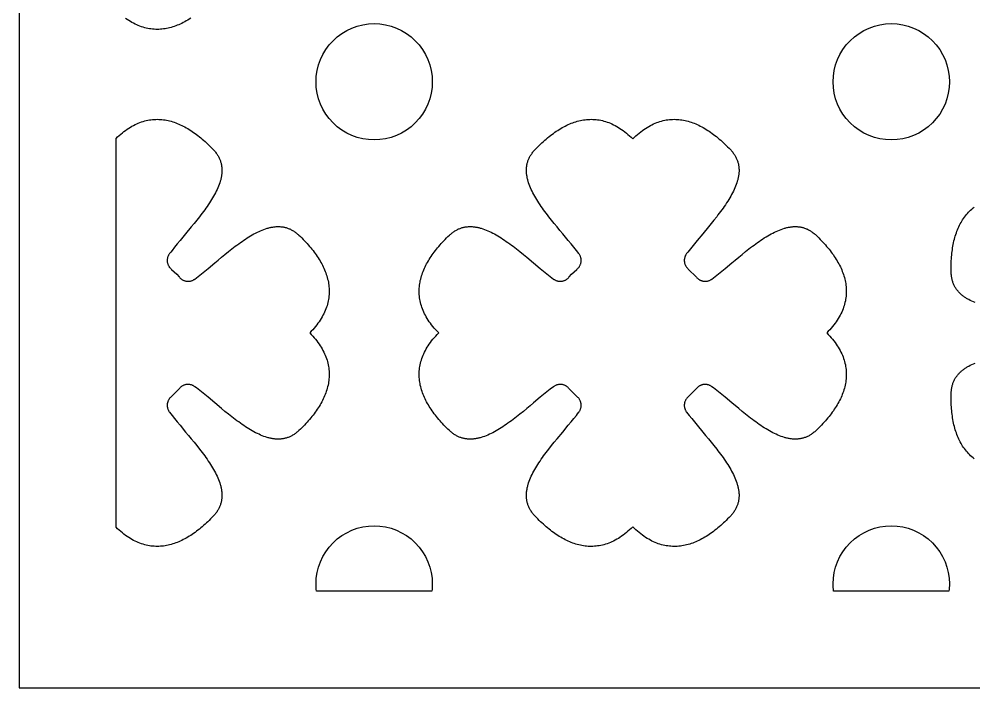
# Model space of a CAD drawing. Extents: x -1268 to 1319, y -900 to 956.
# Drawn here: x 320.9 to 813.5, y -150 to 195.1 of the extents above; entities that cross this region are included whole.
import ezdxf

# ---------------------------------------------------------------- set-up
doc = ezdxf.new("R2010")
doc.units = 0
doc.layers.add('LAYER_1', color=7, linetype='CONTINUOUS')

msp = doc.modelspace()

# ---------------------------------------------------------------- linework, layer by layer
at = {"layer": 'LAYER_1'}
for points in [[(320.92, -150), (1220.92, -150), (1220.92, 750), (320.92, 750)], [(370.92, 133.5), (371.74, 134.29), (372.57, 135.04), (373.39, 135.76), (374.21, 136.44), (375.03, 137.08), (375.86, 137.7), (376.68, 138.27), (377.5, 138.82), (378.33, 139.33), (379.15, 139.81), (379.97, 140.26), (380.79, 140.68), (381.61, 141.07), (382.43, 141.42), (383.25, 141.75), (384.07, 142.04), (384.89, 142.3), (385.71, 142.54), (386.52, 142.74), (387.34, 142.92), (388.15, 143.07), (388.97, 143.19), (389.78, 143.28), (390.59, 143.35), (391.4, 143.39), (392.2, 143.4), (393.01, 143.38), (393.81, 143.34), (394.62, 143.28), (395.42, 143.19), (396.22, 143.07), (397.02, 142.93), (397.81, 142.77), (398.6, 142.58), (399.4, 142.37), (400.18, 142.14), (400.97, 141.88), (401.76, 141.6), (402.54, 141.3), (403.32, 140.98), (404.09, 140.64), (404.87, 140.28), (405.64, 139.89), (406.41, 139.49), (407.17, 139.07), (407.94, 138.62), (408.7, 138.16), (409.46, 137.68), (410.21, 137.19), (410.96, 136.67), (411.71, 136.14), (412.45, 135.59), (413.19, 135.02), (413.93, 134.44), (414.66, 133.84), (415.39, 133.23), (416.12, 132.6), (416.84, 131.95), (417.56, 131.29), (418.28, 130.62), (418.99, 129.93), (419.69, 129.23), (420.4, 128.52), (421.09, 127.79), (421.42, 127.44), (421.74, 127.09), (422.04, 126.73), (422.32, 126.37), (422.6, 126.01), (422.86, 125.65), (423.11, 125.28), (423.34, 124.91), (423.56, 124.54), (423.77, 124.17), (423.97, 123.8), (424.16, 123.42), (424.33, 123.05), (424.49, 122.67), (424.64, 122.29), (424.78, 121.91), (424.9, 121.52), (425.02, 121.14), (425.12, 120.75), (425.21, 120.36), (425.3, 119.97), (425.37, 119.58), (425.43, 119.18), (425.47, 118.79), (425.51, 118.39), (425.54, 117.99), (425.56, 117.59), (425.57, 117.19), (425.56, 116.78), (425.55, 116.38), (425.53, 115.97), (425.5, 115.57), (425.46, 115.16), (425.41, 114.75), (425.35, 114.34), (425.28, 113.92), (425.2, 113.51), (425.11, 113.1), (425.02, 112.68), (424.92, 112.26), (424.8, 111.84), (424.68, 111.42), (424.42, 110.58), (424.13, 109.74), (423.8, 108.89), (423.45, 108.03), (423.07, 107.17), (422.66, 106.31), (422.22, 105.45), (421.76, 104.58), (421.28, 103.71), (420.77, 102.84), (420.25, 101.97), (419.7, 101.09), (419.13, 100.22), (418.55, 99.34), (417.95, 98.46), (417.33, 97.57), (416.69, 96.69), (416.05, 95.81), (415.39, 94.92), (414.72, 94.04), (414.03, 93.16), (412.64, 91.39), (411.22, 89.62), (409.77, 87.86), (406.86, 84.35), (403.97, 80.88), (402.55, 79.16), (401.16, 77.46), (399.81, 75.77), (399.15, 74.93), (398.51, 74.09), (398.34, 73.86), (398.19, 73.62), (398.05, 73.38), (397.92, 73.13), (397.8, 72.88), (397.7, 72.62), (397.61, 72.36), (397.53, 72.1), (397.46, 71.83), (397.41, 71.56), (397.37, 71.3), (397.35, 71.03), (397.33, 70.76), (397.33, 70.49), (397.34, 70.22), (397.37, 69.95), (397.4, 69.68), (397.45, 69.42), (397.51, 69.15), (397.58, 68.89), (397.67, 68.64), (397.76, 68.38), (397.87, 68.13), (397.99, 67.89), (398.13, 67.65), (398.27, 67.42), (398.43, 67.19), (398.6, 66.97), (398.78, 66.75), (398.97, 66.54), (399.18, 66.34), (399.39, 66.15), (399.58, 65.99), (400.95, 64.74), (402.26, 63.43), (403.51, 62.06), (403.68, 61.87), (403.87, 61.65), (404.07, 61.45), (404.27, 61.26), (404.49, 61.08), (404.71, 60.91), (404.94, 60.75), (405.17, 60.61), (405.41, 60.47), (405.65, 60.35), (405.9, 60.24), (406.16, 60.15), (406.41, 60.06), (406.67, 59.99), (406.94, 59.93), (407.2, 59.88), (407.47, 59.84), (407.74, 59.82), (408.01, 59.81), (408.28, 59.81), (408.55, 59.83), (408.82, 59.85), (409.09, 59.89), (409.35, 59.94), (409.62, 60.01), (409.88, 60.09), (410.14, 60.18), (410.4, 60.28), (410.65, 60.39), (410.9, 60.52), (411.14, 60.67), (411.38, 60.82), (411.62, 60.99), (413.29, 62.29), (414.98, 63.64), (416.68, 65.03), (418.4, 66.44), (421.87, 69.34), (423.62, 70.8), (425.38, 72.25), (427.14, 73.7), (428.91, 75.12), (430.68, 76.51), (431.56, 77.19), (432.45, 77.87), (433.33, 78.53), (434.21, 79.17), (435.1, 79.81), (435.98, 80.42), (436.86, 81.03), (437.74, 81.61), (438.61, 82.18), (439.49, 82.73), (440.36, 83.25), (441.24, 83.76), (442.1, 84.24), (442.97, 84.7), (443.84, 85.14), (444.7, 85.54), (445.55, 85.93), (446.41, 86.28), (447.26, 86.61), (448.1, 86.9), (448.95, 87.16), (449.37, 87.28), (449.78, 87.4), (450.2, 87.5), (450.62, 87.59), (451.03, 87.68), (451.45, 87.76), (451.86, 87.82), (452.27, 87.88), (452.68, 87.93), (453.09, 87.98), (453.5, 88.01), (453.9, 88.03), (454.31, 88.04), (454.71, 88.04), (455.11, 88.04), (455.51, 88.02), (455.91, 87.99), (456.31, 87.95), (456.7, 87.9), (457.1, 87.84), (457.49, 87.77), (457.88, 87.69), (458.27, 87.6), (458.66, 87.5), (459.04, 87.38), (459.43, 87.26), (459.81, 87.12), (460.19, 86.97), (460.57, 86.81), (460.95, 86.64), (461.32, 86.45), (461.69, 86.25), (462.06, 86.04), (462.43, 85.82), (462.8, 85.59), (463.17, 85.34), (463.53, 85.08), (463.89, 84.8), (464.25, 84.51), (464.61, 84.21), (464.96, 83.9), (465.32, 83.57), (466.04, 82.87), (466.76, 82.17), (467.46, 81.46), (468.15, 80.74), (468.83, 80.03), (469.49, 79.3), (470.13, 78.58), (470.76, 77.85), (471.38, 77.12), (471.98, 76.38), (472.57, 75.64), (473.13, 74.9), (473.68, 74.15), (474.22, 73.4), (474.74, 72.65), (475.23, 71.89), (475.71, 71.13), (476.18, 70.37), (476.62, 69.6), (477.04, 68.83), (477.44, 68.06), (477.83, 67.28), (478.19, 66.51), (478.53, 65.73), (478.85, 64.94), (479.15, 64.16), (479.43, 63.37), (479.68, 62.58), (479.92, 61.79), (480.12, 60.99), (480.31, 60.2), (480.47, 59.4), (480.61, 58.6), (480.72, 57.8), (480.81, 56.99), (480.87, 56.19), (480.91, 55.38), (480.92, 54.57), (480.9, 53.76), (480.86, 52.95), (480.79, 52.13), (480.69, 51.32), (480.57, 50.5), (480.42, 49.68), (480.23, 48.86), (480.02, 48.05), (479.78, 47.22), (479.51, 46.4), (479.21, 45.58), (478.88, 44.76), (478.52, 43.93), (478.12, 43.11), (477.7, 42.29), (477.24, 41.46), (476.75, 40.64), (476.23, 39.81), (475.68, 38.98), (475.09, 38.16), (474.47, 37.33), (473.81, 36.51), (473.12, 35.68), (472.39, 34.85), (471.63, 34.03), (470.84, 33.2), (471.63, 32.38), (472.39, 31.55), (473.12, 30.72), (473.81, 29.9), (474.47, 29.07), (475.09, 28.25), (475.68, 27.42), (476.23, 26.59), (476.75, 25.77), (477.24, 24.94), (477.7, 24.12), (478.12, 23.29), (478.52, 22.47), (478.88, 21.65), (479.21, 20.82), (479.51, 20), (479.78, 19.18), (480.02, 18.36), (480.23, 17.54), (480.42, 16.72), (480.57, 15.9), (480.69, 15.09), (480.79, 14.27), (480.86, 13.46), (480.9, 12.65), (480.92, 11.84), (480.91, 11.03), (480.87, 10.22), (480.81, 9.41), (480.72, 8.61), (480.61, 7.81), (480.47, 7), (480.31, 6.21), (480.12, 5.41), (479.92, 4.62), (479.68, 3.82), (479.43, 3.03), (479.15, 2.25), (478.85, 1.46), (478.53, 0.68), (478.19, -0.1), (477.83, -0.88), (477.44, -1.65), (477.04, -2.43), (476.62, -3.2), (476.18, -3.96), (475.71, -4.73), (475.23, -5.49), (474.74, -6.24), (474.22, -7), (473.68, -7.75), (473.13, -8.49), (472.57, -9.24), (471.98, -9.98), (471.38, -10.71), (470.76, -11.45), (470.13, -12.18), (469.49, -12.9), (468.83, -13.62), (468.15, -14.34), (467.46, -15.05), (466.76, -15.76), (466.04, -16.47), (465.32, -17.17), (464.96, -17.5), (464.61, -17.81), (464.25, -18.11), (463.89, -18.4), (463.53, -18.67), (463.17, -18.93), (462.8, -19.18), (462.43, -19.42), (462.06, -19.64), (461.69, -19.85), (461.32, -20.05), (460.95, -20.23), (460.57, -20.41), (460.19, -20.57), (459.81, -20.72), (459.43, -20.85), (459.04, -20.98), (458.66, -21.09), (458.27, -21.2), (457.88, -21.29), (457.49, -21.37), (457.1, -21.44), (456.7, -21.5), (456.31, -21.55), (455.91, -21.59), (455.51, -21.61), (455.11, -21.63), (454.71, -21.64), (454.31, -21.64), (453.9, -21.63), (453.5, -21.6), (453.09, -21.57), (452.68, -21.53), (452.27, -21.48), (451.86, -21.42), (451.45, -21.35), (451.03, -21.28), (450.62, -21.19), (450.2, -21.09), (449.78, -20.99), (449.37, -20.88), (448.95, -20.76), (448.1, -20.5), (447.26, -20.2), (446.41, -19.88), (445.55, -19.52), (444.7, -19.14), (443.84, -18.73), (442.97, -18.3), (442.1, -17.84), (441.24, -17.35), (440.36, -16.85), (439.49, -16.32), (438.61, -15.77), (437.74, -15.21), (436.86, -14.62), (435.98, -14.02), (435.1, -13.4), (434.21, -12.77), (433.33, -12.12), (432.45, -11.46), (431.56, -10.79), (430.68, -10.11), (428.91, -8.71), (427.14, -7.29), (425.38, -5.85), (421.87, -2.93), (418.4, -0.04), (416.68, 1.38), (414.98, 2.77), (413.29, 4.11), (412.45, 4.77), (411.62, 5.41), (411.38, 5.58), (411.14, 5.74), (410.9, 5.88), (410.65, 6.01), (410.4, 6.13), (410.14, 6.23), (409.88, 6.32), (409.62, 6.4), (409.35, 6.46), (409.09, 6.51), (408.82, 6.55), (408.55, 6.58), (408.28, 6.59), (408.01, 6.59), (407.74, 6.58), (407.47, 6.56), (407.2, 6.52), (406.94, 6.48), (406.67, 6.42), (406.41, 6.34), (406.16, 6.26), (405.9, 6.16), (405.65, 6.05), (405.41, 5.93), (405.17, 5.8), (404.94, 5.65), (404.71, 5.5), (404.49, 5.33), (404.27, 5.15), (404.07, 4.95), (403.87, 4.75), (403.68, 4.53), (399.39, 0.25), (399.18, 0.06), (398.97, -0.14), (398.78, -0.35), (398.6, -0.56), (398.43, -0.78), (398.27, -1.01), (398.13, -1.25), (397.99, -1.48), (397.87, -1.73), (397.76, -1.98), (397.67, -2.23), (397.58, -2.49), (397.51, -2.75), (397.45, -3.01), (397.4, -3.28), (397.37, -3.54), (397.34, -3.81), (397.33, -4.08), (397.33, -4.35), (397.35, -4.62), (397.37, -4.89), (397.41, -5.16), (397.46, -5.43), (397.53, -5.69), (397.61, -5.96), (397.7, -6.22), (397.8, -6.47), (397.92, -6.73), (398.05, -6.97), (398.19, -7.22), (398.34, -7.46), (398.51, -7.69), (399.81, -9.36), (401.16, -11.05), (402.55, -12.76), (403.97, -14.48), (406.86, -17.95), (408.32, -19.7), (409.77, -21.46), (411.22, -23.22), (412.64, -24.98), (414.03, -26.75), (414.72, -27.64), (415.39, -28.52), (416.05, -29.4), (416.69, -30.29), (417.33, -31.17), (417.95, -32.05), (418.55, -32.93), (419.13, -33.81), (419.7, -34.69), (420.25, -35.57), (420.77, -36.44), (421.28, -37.31), (421.76, -38.18), (422.22, -39.05), (422.66, -39.91), (423.07, -40.77), (423.45, -41.63), (423.8, -42.48), (424.13, -43.33), (424.42, -44.18), (424.68, -45.02), (424.8, -45.44), (424.92, -45.86), (425.02, -46.28), (425.11, -46.69), (425.2, -47.11), (425.28, -47.52), (425.35, -47.93), (425.41, -48.34), (425.46, -48.75), (425.5, -49.16), (425.53, -49.57), (425.55, -49.98), (425.56, -50.38), (425.57, -50.78), (425.56, -51.19), (425.54, -51.59), (425.51, -51.98), (425.47, -52.38), (425.43, -52.78), (425.37, -53.17), (425.3, -53.56), (425.21, -53.95), (425.12, -54.34), (425.02, -54.73), (424.9, -55.12), (424.78, -55.5), (424.64, -55.88), (424.49, -56.26), (424.33, -56.64), (424.16, -57.02), (423.97, -57.4), (423.77, -57.77), (423.56, -58.14), (423.34, -58.51), (423.11, -58.88), (422.86, -59.24), (422.6, -59.6), (422.32, -59.97), (422.04, -60.33), (421.74, -60.68), (421.42, -61.04), (421.09, -61.39), (420.4, -62.12), (419.69, -62.83), (418.99, -63.53), (418.28, -64.22), (417.56, -64.89), (416.84, -65.55), (416.12, -66.19), (415.39, -66.82), (414.66, -67.44), (413.93, -68.03), (413.19, -68.62), (412.45, -69.18), (411.71, -69.73), (410.96, -70.27), (410.21, -70.78), (409.46, -71.28), (408.7, -71.76), (407.94, -72.22), (407.17, -72.66), (406.41, -73.09), (405.64, -73.49), (404.87, -73.87), (404.09, -74.24), (403.32, -74.58), (402.54, -74.9), (401.76, -75.2), (400.97, -75.48), (400.18, -75.73), (399.4, -75.97), (398.6, -76.18), (397.81, -76.36), (397.02, -76.53), (396.22, -76.67), (395.42, -76.78), (394.62, -76.87), (393.81, -76.94), (393.01, -76.98), (392.2, -76.99), (391.4, -76.98), (390.59, -76.94), (389.78, -76.88), (388.97, -76.79), (388.15, -76.66), (387.34, -76.52), (386.52, -76.34), (385.71, -76.13), (384.89, -75.9), (384.07, -75.64), (383.25, -75.34), (382.43, -75.02), (381.61, -74.66), (380.79, -74.28), (379.97, -73.86), (379.15, -73.41), (378.33, -72.93), (377.5, -72.42), (376.68, -71.87), (375.86, -71.29), (375.03, -70.68), (374.21, -70.03), (373.39, -69.35), (372.57, -68.64), (371.74, -67.89), (370.92, -67.1), (370.92, 12.48), (370.92, 53.92)], [(637.52, 133.31), (638.35, 134.11), (639.17, 134.87), (640, 135.6), (640.82, 136.29), (641.65, 136.95), (642.48, 137.57), (643.3, 138.16), (644.13, 138.71), (644.95, 139.23), (645.78, 139.72), (646.6, 140.18), (647.43, 140.6), (648.25, 141), (649.08, 141.36), (649.9, 141.69), (650.72, 141.99), (651.54, 142.26), (652.36, 142.5), (653.18, 142.71), (654, 142.89), (654.82, 143.05), (655.64, 143.17), (656.45, 143.27), (657.26, 143.34), (658.08, 143.38), (658.89, 143.4), (659.7, 143.39), (660.51, 143.35), (661.31, 143.29), (662.12, 143.2), (662.92, 143.09), (663.72, 142.95), (664.52, 142.79), (665.31, 142.6), (666.11, 142.39), (666.9, 142.16), (667.69, 141.91), (668.48, 141.63), (669.26, 141.33), (670.05, 141.01), (670.83, 140.67), (671.6, 140.31), (672.38, 139.92), (673.15, 139.52), (673.92, 139.1), (674.69, 138.65), (675.45, 138.19), (676.21, 137.71), (676.97, 137.21), (677.72, 136.7), (678.47, 136.16), (679.22, 135.61), (679.96, 135.04), (680.7, 134.46), (681.44, 133.86), (682.17, 133.24), (682.9, 132.61), (683.62, 131.97), (684.35, 131.3), (685.06, 130.63), (685.78, 129.94), (686.49, 129.24), (687.19, 128.52), (687.89, 127.79), (688.22, 127.44), (688.53, 127.09), (688.83, 126.73), (689.12, 126.37), (689.4, 126.01), (689.66, 125.65), (689.9, 125.28), (690.14, 124.91), (690.36, 124.54), (690.57, 124.17), (690.77, 123.8), (690.96, 123.42), (691.13, 123.05), (691.29, 122.67), (691.44, 122.29), (691.58, 121.91), (691.7, 121.52), (691.82, 121.14), (691.92, 120.75), (692.01, 120.36), (692.09, 119.97), (692.16, 119.58), (692.22, 119.18), (692.27, 118.79), (692.31, 118.39), (692.34, 117.99), (692.36, 117.59), (692.36, 117.19), (692.36, 116.78), (692.35, 116.38), (692.33, 115.97), (692.29, 115.57), (692.25, 115.16), (692.2, 114.75), (692.14, 114.34), (692.08, 113.92), (692, 113.51), (691.91, 113.1), (691.82, 112.68), (691.71, 112.26), (691.6, 111.84), (691.48, 111.42), (691.22, 110.58), (690.92, 109.74), (690.6, 108.89), (690.25, 108.03), (689.86, 107.17), (689.45, 106.31), (689.02, 105.45), (688.56, 104.58), (688.08, 103.71), (687.57, 102.84), (687.04, 101.97), (686.5, 101.09), (685.93, 100.22), (685.35, 99.34), (684.74, 98.46), (684.13, 97.57), (683.49, 96.69), (682.84, 95.81), (682.18, 94.92), (681.51, 94.04), (680.83, 93.16), (679.44, 91.39), (678.02, 89.62), (676.57, 87.86), (673.66, 84.35), (670.76, 80.88), (669.34, 79.16), (667.96, 77.46), (666.61, 75.77), (665.95, 74.93), (665.31, 74.09), (665.14, 73.86), (664.99, 73.62), (664.84, 73.38), (664.71, 73.13), (664.6, 72.88), (664.49, 72.62), (664.4, 72.36), (664.33, 72.1), (664.26, 71.83), (664.21, 71.56), (664.17, 71.3), (664.14, 71.03), (664.13, 70.76), (664.13, 70.49), (664.14, 70.22), (664.16, 69.95), (664.2, 69.68), (664.25, 69.42), (664.31, 69.15), (664.38, 68.89), (664.47, 68.64), (664.56, 68.38), (664.67, 68.13), (664.79, 67.89), (664.93, 67.65), (665.07, 67.42), (665.23, 67.19), (665.4, 66.97), (665.58, 66.75), (665.77, 66.54), (665.97, 66.34), (666.19, 66.15), (670.47, 61.87), (670.66, 61.65), (670.86, 61.45), (671.07, 61.26), (671.28, 61.08), (671.51, 60.91), (671.73, 60.75), (671.97, 60.61), (672.21, 60.47), (672.45, 60.35), (672.7, 60.24), (672.96, 60.15), (673.21, 60.06), (673.47, 59.99), (673.74, 59.93), (674, 59.88), (674.27, 59.84), (674.54, 59.82), (674.81, 59.81), (675.08, 59.81), (675.35, 59.83), (675.62, 59.85), (675.88, 59.89), (676.15, 59.94), (676.42, 60.01), (676.68, 60.09), (676.94, 60.18), (677.2, 60.28), (677.45, 60.39), (677.7, 60.52), (677.94, 60.67), (678.18, 60.82), (678.41, 60.99), (680.09, 62.29), (681.78, 63.64), (683.48, 65.03), (685.2, 66.44), (688.67, 69.34), (690.42, 70.8), (692.18, 72.25), (693.94, 73.7), (695.71, 75.12), (697.48, 76.51), (698.36, 77.19), (699.24, 77.87), (700.13, 78.53), (701.01, 79.17), (701.89, 79.81), (702.78, 80.42), (703.66, 81.03), (704.54, 81.61), (705.41, 82.18), (706.29, 82.73), (707.16, 83.25), (708.03, 83.76), (708.9, 84.24), (709.77, 84.7), (710.63, 85.14), (711.49, 85.54), (712.35, 85.93), (713.21, 86.28), (714.06, 86.61), (714.9, 86.9), (715.74, 87.16), (716.16, 87.28), (716.58, 87.4), (717, 87.5), (717.42, 87.59), (717.83, 87.68), (718.24, 87.76), (718.66, 87.82), (719.07, 87.88), (719.48, 87.93), (719.89, 87.98), (720.29, 88.01), (720.7, 88.03), (721.1, 88.04), (721.51, 88.04), (721.91, 88.04), (722.31, 88.02), (722.71, 87.99), (723.1, 87.95), (723.5, 87.9), (723.89, 87.84), (724.29, 87.77), (724.68, 87.69), (725.07, 87.6), (725.45, 87.5), (725.84, 87.38), (726.22, 87.26), (726.61, 87.12), (726.99, 86.97), (727.37, 86.81), (727.74, 86.64), (728.12, 86.45), (728.49, 86.25), (728.86, 86.04), (729.23, 85.82), (729.6, 85.59), (729.96, 85.34), (730.33, 85.08), (730.69, 84.8), (731.05, 84.51), (731.41, 84.21), (731.76, 83.9), (732.11, 83.57), (732.84, 82.87), (733.56, 82.17), (734.26, 81.46), (734.95, 80.74), (735.62, 80.03), (736.28, 79.3), (736.93, 78.58), (737.56, 77.85), (738.18, 77.12), (738.78, 76.38), (739.36, 75.64), (739.93, 74.9), (740.48, 74.15), (741.02, 73.4), (741.53, 72.65), (742.03, 71.89), (742.51, 71.13), (742.97, 70.37), (743.42, 69.6), (743.84, 68.83), (744.24, 68.06), (744.63, 67.28), (744.99, 66.51), (745.33, 65.73), (745.65, 64.94), (745.95, 64.16), (746.23, 63.37), (746.48, 62.58), (746.71, 61.79), (746.92, 60.99), (747.11, 60.2), (747.27, 59.4), (747.41, 58.6), (747.52, 57.8), (747.61, 56.99), (747.67, 56.19), (747.71, 55.38), (747.72, 54.57), (747.7, 53.76), (747.66, 52.95), (747.59, 52.13), (747.49, 51.32), (747.37, 50.5), (747.21, 49.68), (747.03, 48.86), (746.82, 48.05), (746.58, 47.22), (746.31, 46.4), (746.01, 45.58), (745.68, 44.76), (745.32, 43.93), (744.92, 43.11), (744.5, 42.29), (744.04, 41.46), (743.55, 40.64), (743.03, 39.81), (742.48, 38.98), (741.89, 38.16), (741.26, 37.33), (740.61, 36.51), (739.92, 35.68), (739.19, 34.85), (738.43, 34.03), (737.63, 33.2), (738.43, 32.38), (739.19, 31.55), (739.92, 30.72), (740.61, 29.9), (741.26, 29.07), (741.89, 28.25), (742.48, 27.42), (743.03, 26.59), (743.55, 25.77), (744.04, 24.94), (744.5, 24.12), (744.92, 23.29), (745.32, 22.47), (745.68, 21.65), (746.01, 20.82), (746.31, 20), (746.58, 19.18), (746.82, 18.36), (747.03, 17.54), (747.21, 16.72), (747.37, 15.9), (747.49, 15.09), (747.59, 14.27), (747.66, 13.46), (747.7, 12.65), (747.72, 11.84), (747.71, 11.03), (747.67, 10.22), (747.61, 9.41), (747.52, 8.61), (747.41, 7.81), (747.27, 7), (747.11, 6.21), (746.92, 5.41), (746.71, 4.62), (746.48, 3.82), (746.23, 3.03), (745.95, 2.25), (745.65, 1.46), (745.33, 0.68), (744.99, -0.1), (744.63, -0.88), (744.24, -1.65), (743.84, -2.43), (743.42, -3.2), (742.97, -3.96), (742.51, -4.73), (742.03, -5.49), (741.53, -6.24), (741.02, -7), (740.48, -7.75), (739.93, -8.49), (739.36, -9.24), (738.78, -9.98), (738.18, -10.71), (737.56, -11.45), (736.93, -12.18), (736.28, -12.9), (735.62, -13.62), (734.95, -14.34), (734.26, -15.05), (733.56, -15.76), (732.84, -16.47), (732.11, -17.17), (731.76, -17.5), (731.41, -17.81), (731.05, -18.11), (730.69, -18.4), (730.33, -18.67), (729.96, -18.93), (729.6, -19.18), (729.23, -19.42), (728.86, -19.64), (728.49, -19.85), (728.12, -20.05), (727.74, -20.23), (727.37, -20.41), (726.99, -20.57), (726.61, -20.72), (726.22, -20.85), (725.84, -20.98), (725.45, -21.09), (725.07, -21.2), (724.68, -21.29), (724.29, -21.37), (723.89, -21.44), (723.5, -21.5), (723.1, -21.55), (722.71, -21.59), (722.31, -21.61), (721.91, -21.63), (721.51, -21.64), (721.1, -21.64), (720.7, -21.63), (720.29, -21.6), (719.89, -21.57), (719.48, -21.53), (719.07, -21.48), (718.66, -21.42), (718.24, -21.35), (717.83, -21.28), (717.42, -21.19), (717, -21.09), (716.58, -20.99), (716.16, -20.88), (715.74, -20.76), (714.9, -20.5), (714.06, -20.2), (713.21, -19.88), (712.35, -19.52), (711.49, -19.14), (710.63, -18.73), (709.77, -18.3), (708.9, -17.84), (708.03, -17.35), (707.16, -16.85), (706.29, -16.32), (705.41, -15.77), (704.54, -15.21), (703.66, -14.62), (702.78, -14.02), (701.89, -13.4), (701.01, -12.77), (700.13, -12.12), (699.24, -11.46), (698.36, -10.79), (697.48, -10.11), (695.71, -8.71), (693.94, -7.29), (692.18, -5.85), (688.67, -2.93), (685.2, -0.04), (683.48, 1.38), (681.78, 2.77), (680.09, 4.11), (679.25, 4.77), (678.41, 5.41), (678.18, 5.58), (677.94, 5.74), (677.7, 5.88), (677.45, 6.01), (677.2, 6.13), (676.94, 6.23), (676.68, 6.32), (676.42, 6.4), (676.15, 6.46), (675.88, 6.51), (675.62, 6.55), (675.35, 6.58), (675.08, 6.59), (674.81, 6.59), (674.54, 6.58), (674.27, 6.56), (674, 6.52), (673.74, 6.48), (673.47, 6.42), (673.21, 6.34), (672.96, 6.26), (672.7, 6.16), (672.45, 6.05), (672.21, 5.93), (671.97, 5.8), (671.73, 5.65), (671.51, 5.5), (671.28, 5.33), (671.07, 5.15), (670.86, 4.95), (670.66, 4.75), (670.47, 4.53), (666.19, 0.25), (665.97, 0.06), (665.77, -0.14), (665.58, -0.35), (665.4, -0.56), (665.23, -0.78), (665.07, -1.01), (664.93, -1.25), (664.79, -1.48), (664.67, -1.73), (664.56, -1.98), (664.47, -2.23), (664.38, -2.49), (664.31, -2.75), (664.25, -3.01), (664.2, -3.28), (664.16, -3.54), (664.14, -3.81), (664.13, -4.08), (664.13, -4.35), (664.14, -4.62), (664.17, -4.89), (664.21, -5.16), (664.26, -5.43), (664.33, -5.69), (664.4, -5.96), (664.49, -6.22), (664.6, -6.47), (664.71, -6.73), (664.84, -6.97), (664.99, -7.22), (665.14, -7.46), (665.31, -7.69), (666.61, -9.36), (667.96, -11.05), (669.34, -12.76), (670.76, -14.48), (673.66, -17.95), (675.12, -19.7), (676.57, -21.46), (678.02, -23.22), (679.44, -24.98), (680.83, -26.75), (681.51, -27.64), (682.18, -28.52), (682.84, -29.4), (683.49, -30.29), (684.13, -31.17), (684.74, -32.05), (685.35, -32.93), (685.93, -33.81), (686.5, -34.69), (687.04, -35.57), (687.57, -36.44), (688.08, -37.31), (688.56, -38.18), (689.02, -39.05), (689.45, -39.91), (689.86, -40.77), (690.25, -41.63), (690.6, -42.48), (690.92, -43.33), (691.22, -44.18), (691.48, -45.02), (691.6, -45.44), (691.71, -45.86), (691.82, -46.28), (691.91, -46.69), (692, -47.11), (692.08, -47.52), (692.14, -47.93), (692.2, -48.34), (692.25, -48.75), (692.29, -49.16), (692.33, -49.57), (692.35, -49.98), (692.36, -50.38), (692.36, -50.78), (692.36, -51.19), (692.34, -51.59), (692.31, -51.98), (692.27, -52.38), (692.22, -52.78), (692.16, -53.17), (692.09, -53.56), (692.01, -53.95), (691.92, -54.34), (691.82, -54.73), (691.7, -55.12), (691.58, -55.5), (691.44, -55.88), (691.29, -56.26), (691.13, -56.64), (690.96, -57.02), (690.77, -57.4), (690.57, -57.77), (690.36, -58.14), (690.14, -58.51), (689.9, -58.88), (689.66, -59.24), (689.4, -59.6), (689.12, -59.97), (688.83, -60.33), (688.53, -60.68), (688.22, -61.04), (687.89, -61.39), (687.19, -62.12), (686.49, -62.83), (685.78, -63.54), (685.06, -64.23), (684.35, -64.9), (683.62, -65.56), (682.9, -66.21), (682.17, -66.84), (681.44, -67.46), (680.7, -68.06), (679.96, -68.64), (679.22, -69.21), (678.47, -69.76), (677.72, -70.29), (676.97, -70.81), (676.21, -71.31), (675.45, -71.79), (674.69, -72.25), (673.92, -72.69), (673.15, -73.12), (672.38, -73.52), (671.6, -73.9), (670.83, -74.27), (670.05, -74.61), (669.26, -74.93), (668.48, -75.23), (667.69, -75.5), (666.9, -75.76), (666.11, -75.99), (665.31, -76.2), (664.52, -76.38), (663.72, -76.55), (662.92, -76.68), (662.12, -76.8), (661.31, -76.88), (660.51, -76.95), (659.7, -76.98), (658.89, -76.99), (658.08, -76.98), (657.26, -76.94), (656.45, -76.87), (655.64, -76.77), (654.82, -76.64), (654, -76.49), (653.18, -76.31), (652.36, -76.1), (651.54, -75.86), (650.72, -75.59), (649.9, -75.29), (649.08, -74.95), (648.25, -74.59), (647.43, -74.2), (646.6, -73.77), (645.78, -73.32), (644.95, -72.83), (644.13, -72.31), (643.3, -71.75), (642.48, -71.16), (641.65, -70.54), (640.82, -69.89), (640, -69.19), (639.17, -68.47), (638.35, -67.71), (637.52, -66.91), (636.7, -67.71), (635.87, -68.47), (635.04, -69.19), (634.22, -69.89), (633.39, -70.54), (632.57, -71.16), (631.74, -71.75), (630.91, -72.31), (630.09, -72.83), (629.26, -73.32), (628.44, -73.77), (627.61, -74.2), (626.79, -74.59), (625.97, -74.95), (625.14, -75.29), (624.32, -75.59), (623.5, -75.86), (622.68, -76.1), (621.86, -76.31), (621.04, -76.49), (620.22, -76.64), (619.41, -76.77), (618.59, -76.87), (617.78, -76.94), (616.97, -76.98), (616.15, -76.99), (615.35, -76.98), (614.54, -76.95), (613.73, -76.88), (612.93, -76.8), (612.12, -76.68), (611.32, -76.55), (610.53, -76.38), (609.73, -76.2), (608.93, -75.99), (608.14, -75.76), (607.35, -75.5), (606.56, -75.23), (605.78, -74.93), (605, -74.61), (604.22, -74.27), (603.44, -73.9), (602.66, -73.52), (601.89, -73.12), (601.12, -72.69), (600.36, -72.25), (599.59, -71.79), (598.83, -71.31), (598.08, -70.81), (597.32, -70.29), (596.57, -69.76), (595.83, -69.21), (595.08, -68.64), (594.34, -68.06), (593.61, -67.46), (592.87, -66.84), (592.14, -66.21), (591.42, -65.56), (590.7, -64.9), (589.98, -64.23), (589.27, -63.54), (588.56, -62.83), (587.85, -62.12), (587.15, -61.39), (586.82, -61.04), (586.51, -60.68), (586.21, -60.33), (585.92, -59.97), (585.65, -59.6), (585.39, -59.24), (585.14, -58.88), (584.9, -58.51), (584.68, -58.14), (584.47, -57.77), (584.27, -57.4), (584.09, -57.02), (583.91, -56.64), (583.75, -56.26), (583.6, -55.88), (583.47, -55.5), (583.34, -55.12), (583.22, -54.73), (583.12, -54.34), (583.03, -53.95), (582.95, -53.56), (582.88, -53.17), (582.82, -52.78), (582.77, -52.38), (582.73, -51.98), (582.7, -51.59), (582.69, -51.19), (582.68, -50.78), (582.68, -50.38), (582.69, -49.98), (582.72, -49.57), (582.75, -49.16), (582.79, -48.75), (582.84, -48.34), (582.9, -47.93), (582.97, -47.52), (583.04, -47.11), (583.13, -46.69), (583.22, -46.28), (583.33, -45.86), (583.44, -45.44), (583.56, -45.02), (583.82, -44.18), (584.12, -43.33), (584.44, -42.48), (584.8, -41.63), (585.18, -40.77), (585.59, -39.91), (586.02, -39.05), (586.48, -38.18), (586.96, -37.31), (587.47, -36.44), (588, -35.57), (588.54, -34.69), (589.11, -33.81), (589.7, -32.93), (590.3, -32.05), (590.92, -31.17), (591.55, -30.29), (592.2, -29.4), (592.86, -28.52), (593.53, -27.64), (594.21, -26.75), (595.6, -24.98), (597.03, -23.22), (598.47, -21.46), (601.38, -17.95), (604.28, -14.48), (605.7, -12.76), (607.09, -11.05), (608.43, -9.36), (609.09, -8.52), (609.73, -7.69), (609.9, -7.46), (610.06, -7.22), (610.2, -6.97), (610.33, -6.73), (610.44, -6.47), (610.55, -6.22), (610.64, -5.96), (610.72, -5.69), (610.78, -5.43), (610.83, -5.16), (610.87, -4.89), (610.9, -4.62), (610.91, -4.35), (610.91, -4.08), (610.9, -3.81), (610.88, -3.54), (610.84, -3.28), (610.8, -3.01), (610.73, -2.75), (610.66, -2.49), (610.58, -2.23), (610.48, -1.98), (610.37, -1.73), (610.25, -1.48), (610.12, -1.25), (609.97, -1.01), (609.81, -0.78), (609.65, -0.56), (609.47, -0.35), (609.27, -0.14), (609.07, 0.06), (608.85, 0.25), (604.57, 4.53), (604.38, 4.75), (604.18, 4.95), (603.97, 5.15), (603.76, 5.33), (603.54, 5.5), (603.31, 5.65), (603.07, 5.8), (602.83, 5.93), (602.59, 6.05), (602.34, 6.16), (602.09, 6.26), (601.83, 6.34), (601.57, 6.42), (601.31, 6.48), (601.04, 6.52), (600.77, 6.56), (600.51, 6.58), (600.24, 6.59), (599.97, 6.59), (599.7, 6.58), (599.43, 6.55), (599.16, 6.51), (598.89, 6.46), (598.63, 6.4), (598.36, 6.32), (598.1, 6.23), (597.85, 6.13), (597.59, 6.01), (597.35, 5.88), (597.1, 5.74), (596.86, 5.58), (596.63, 5.41), (594.96, 4.11), (593.27, 2.77), (591.56, 1.38), (589.84, -0.04), (586.37, -2.93), (584.62, -4.39), (582.86, -5.85), (581.1, -7.29), (579.34, -8.71), (577.57, -10.11), (576.68, -10.79), (575.8, -11.46), (574.91, -12.12), (574.03, -12.77), (573.15, -13.4), (572.27, -14.02), (571.39, -14.62), (570.51, -15.21), (569.63, -15.77), (568.75, -16.32), (567.88, -16.85), (567.01, -17.35), (566.14, -17.84), (565.27, -18.3), (564.41, -18.73), (563.55, -19.14), (562.69, -19.52), (561.84, -19.88), (560.99, -20.2), (560.14, -20.5), (559.3, -20.76), (558.88, -20.88), (558.46, -20.99), (558.04, -21.09), (557.63, -21.19), (557.21, -21.28), (556.8, -21.35), (556.39, -21.42), (555.97, -21.48), (555.56, -21.53), (555.16, -21.57), (554.75, -21.6), (554.34, -21.63), (553.94, -21.64), (553.54, -21.64), (553.13, -21.63), (552.73, -21.61), (552.33, -21.59), (551.94, -21.55), (551.54, -21.5), (551.15, -21.44), (550.76, -21.37), (550.36, -21.29), (549.98, -21.2), (549.59, -21.09), (549.2, -20.98), (548.82, -20.85), (548.44, -20.72), (548.05, -20.57), (547.68, -20.41), (547.3, -20.23), (546.92, -20.05), (546.55, -19.85), (546.18, -19.64), (545.81, -19.42), (545.44, -19.18), (545.08, -18.93), (544.71, -18.67), (544.35, -18.4), (543.99, -18.11), (543.64, -17.81), (543.28, -17.5), (542.93, -17.17), (542.2, -16.47), (541.49, -15.76), (540.78, -15.05), (540.09, -14.34), (539.42, -13.62), (538.76, -12.9), (538.11, -12.18), (537.48, -11.45), (536.86, -10.71), (536.26, -9.98), (535.68, -9.24), (535.11, -8.49), (534.56, -7.75), (534.03, -7), (533.51, -6.24), (533.01, -5.49), (532.53, -4.73), (532.07, -3.96), (531.63, -3.2), (531.2, -2.43), (530.8, -1.65), (530.42, -0.88), (530.05, -0.1), (529.71, 0.68), (529.39, 1.46), (529.09, 2.25), (528.82, 3.03), (528.56, 3.82), (528.33, 4.62), (528.12, 5.41), (527.93, 6.21), (527.77, 7), (527.64, 7.81), (527.52, 8.61), (527.44, 9.41), (527.37, 10.22), (527.34, 11.03), (527.33, 11.84), (527.34, 12.65), (527.38, 13.46), (527.45, 14.27), (527.55, 15.09), (527.68, 15.9), (527.83, 16.72), (528.01, 17.54), (528.22, 18.36), (528.46, 19.18), (528.73, 20), (529.03, 20.82), (529.36, 21.65), (529.73, 22.47), (530.12, 23.29), (530.54, 24.12), (531, 24.94), (531.49, 25.77), (532.01, 26.59), (532.57, 27.42), (533.16, 28.25), (533.78, 29.07), (534.43, 29.9), (535.12, 30.72), (535.85, 31.55), (536.61, 32.38), (537.41, 33.2), (536.61, 34.03), (535.85, 34.85), (535.12, 35.68), (534.43, 36.51), (533.78, 37.33), (533.16, 38.16), (532.57, 38.98), (532.01, 39.81), (531.49, 40.64), (531, 41.46), (530.54, 42.29), (530.12, 43.11), (529.73, 43.93), (529.36, 44.76), (529.03, 45.58), (528.73, 46.4), (528.46, 47.22), (528.22, 48.05), (528.01, 48.86), (527.83, 49.68), (527.68, 50.5), (527.55, 51.32), (527.45, 52.13), (527.38, 52.95), (527.34, 53.76), (527.33, 54.57), (527.34, 55.38), (527.37, 56.19), (527.44, 56.99), (527.52, 57.8), (527.64, 58.6), (527.77, 59.4), (527.93, 60.2), (528.12, 60.99), (528.33, 61.79), (528.56, 62.58), (528.82, 63.37), (529.09, 64.16), (529.39, 64.94), (529.71, 65.73), (530.05, 66.51), (530.42, 67.28), (530.8, 68.06), (531.2, 68.83), (531.63, 69.6), (532.07, 70.37), (532.53, 71.13), (533.01, 71.89), (533.51, 72.65), (534.03, 73.4), (534.56, 74.15), (535.11, 74.9), (535.68, 75.64), (536.26, 76.38), (536.86, 77.12), (537.48, 77.85), (538.11, 78.58), (538.76, 79.3), (539.42, 80.03), (540.09, 80.74), (540.78, 81.46), (541.49, 82.17), (542.2, 82.87), (542.93, 83.57), (543.28, 83.9), (543.64, 84.21), (543.99, 84.51), (544.35, 84.8), (544.71, 85.08), (545.08, 85.34), (545.44, 85.59), (545.81, 85.82), (546.18, 86.04), (546.55, 86.25), (546.92, 86.45), (547.3, 86.64), (547.68, 86.81), (548.05, 86.97), (548.44, 87.12), (548.82, 87.26), (549.2, 87.38), (549.59, 87.5), (549.98, 87.6), (550.36, 87.69), (550.76, 87.77), (551.15, 87.84), (551.54, 87.9), (551.94, 87.95), (552.33, 87.99), (552.73, 88.02), (553.13, 88.04), (553.54, 88.04), (553.94, 88.04), (554.34, 88.03), (554.75, 88.01), (555.16, 87.98), (555.56, 87.93), (555.97, 87.88), (556.39, 87.82), (556.8, 87.76), (557.21, 87.68), (557.63, 87.59), (558.04, 87.5), (558.46, 87.4), (558.88, 87.28), (559.3, 87.16), (560.14, 86.9), (560.99, 86.61), (561.84, 86.28), (562.69, 85.93), (563.55, 85.54), (564.41, 85.14), (565.27, 84.7), (566.14, 84.24), (567.01, 83.76), (567.88, 83.25), (568.75, 82.73), (569.63, 82.18), (570.51, 81.61), (571.39, 81.03), (572.27, 80.42), (573.15, 79.81), (574.03, 79.17), (574.91, 78.53), (575.8, 77.87), (576.68, 77.19), (577.57, 76.51), (579.34, 75.12), (581.1, 73.7), (582.86, 72.25), (586.37, 69.34), (589.84, 66.44), (591.56, 65.03), (593.27, 63.64), (594.96, 62.29), (595.79, 61.63), (596.63, 60.99), (596.86, 60.82), (597.1, 60.67), (597.35, 60.52), (597.59, 60.39), (597.85, 60.28), (598.1, 60.18), (598.36, 60.09), (598.63, 60.01), (598.89, 59.94), (599.16, 59.89), (599.43, 59.85), (599.7, 59.83), (599.97, 59.81), (600.24, 59.81), (600.51, 59.82), (600.77, 59.84), (601.04, 59.88), (601.31, 59.93), (601.57, 59.99), (601.83, 60.06), (602.09, 60.15), (602.34, 60.24), (602.59, 60.35), (602.83, 60.47), (603.07, 60.61), (603.31, 60.75), (603.54, 60.91), (603.76, 61.08), (603.97, 61.26), (604.18, 61.45), (604.38, 61.65), (604.57, 61.87), (604.73, 62.06), (605.98, 63.43), (607.3, 64.74), (608.66, 65.99), (608.85, 66.15), (609.07, 66.34), (609.27, 66.54), (609.47, 66.75), (609.65, 66.97), (609.81, 67.19), (609.97, 67.42), (610.12, 67.65), (610.25, 67.89), (610.37, 68.13), (610.48, 68.38), (610.58, 68.64), (610.66, 68.89), (610.73, 69.15), (610.8, 69.42), (610.84, 69.68), (610.88, 69.95), (610.9, 70.22), (610.91, 70.49), (610.91, 70.76), (610.9, 71.03), (610.87, 71.3), (610.83, 71.56), (610.78, 71.83), (610.72, 72.1), (610.64, 72.36), (610.55, 72.62), (610.44, 72.88), (610.33, 73.13), (610.2, 73.38), (610.06, 73.62), (609.9, 73.86), (609.73, 74.09), (608.43, 75.77), (607.09, 77.46), (605.7, 79.16), (604.28, 80.88), (601.38, 84.35), (599.93, 86.1), (598.47, 87.86), (597.03, 89.62), (595.6, 91.39), (594.21, 93.16), (593.53, 94.04), (592.86, 94.92), (592.2, 95.81), (591.55, 96.69), (590.92, 97.57), (590.3, 98.46), (589.7, 99.34), (589.11, 100.22), (588.54, 101.09), (588, 101.97), (587.47, 102.84), (586.96, 103.71), (586.48, 104.58), (586.02, 105.45), (585.59, 106.31), (585.18, 107.17), (584.8, 108.03), (584.44, 108.89), (584.12, 109.74), (583.82, 110.58), (583.56, 111.42), (583.44, 111.84), (583.33, 112.26), (583.22, 112.68), (583.13, 113.1), (583.04, 113.51), (582.97, 113.92), (582.9, 114.34), (582.84, 114.75), (582.79, 115.16), (582.75, 115.57), (582.72, 115.97), (582.69, 116.38), (582.68, 116.78), (582.68, 117.19), (582.69, 117.59), (582.7, 117.99), (582.73, 118.39), (582.77, 118.79), (582.82, 119.18), (582.88, 119.58), (582.95, 119.97), (583.03, 120.36), (583.12, 120.75), (583.22, 121.14), (583.34, 121.52), (583.47, 121.91), (583.6, 122.29), (583.75, 122.67), (583.91, 123.05), (584.09, 123.42), (584.27, 123.8), (584.47, 124.17), (584.68, 124.54), (584.9, 124.91), (585.14, 125.28), (585.39, 125.65), (585.65, 126.01), (585.92, 126.37), (586.21, 126.73), (586.51, 127.09), (586.82, 127.44), (587.15, 127.79), (587.85, 128.52), (588.56, 129.24), (589.27, 129.94), (589.98, 130.63), (590.7, 131.3), (591.42, 131.97), (592.14, 132.61), (592.87, 133.24), (593.61, 133.86), (594.34, 134.46), (595.08, 135.04), (595.83, 135.61), (596.57, 136.16), (597.32, 136.7), (598.08, 137.21), (598.83, 137.71), (599.59, 138.19), (600.36, 138.65), (601.12, 139.1), (601.89, 139.52), (602.66, 139.92), (603.44, 140.31), (604.22, 140.67), (605, 141.01), (605.78, 141.33), (606.56, 141.63), (607.35, 141.91), (608.14, 142.16), (608.93, 142.39), (609.73, 142.6), (610.53, 142.79), (611.32, 142.95), (612.12, 143.09), (612.93, 143.2), (613.73, 143.29), (614.54, 143.35), (615.35, 143.39), (616.15, 143.4), (616.97, 143.38), (617.78, 143.34), (618.59, 143.27), (619.41, 143.17), (620.22, 143.05), (621.04, 142.89), (621.86, 142.71), (622.68, 142.5), (623.5, 142.26), (624.32, 141.99), (625.14, 141.69), (625.97, 141.36), (626.79, 141), (627.61, 140.6), (628.44, 140.18), (629.26, 139.72), (630.09, 139.23), (630.91, 138.71), (631.74, 138.16), (632.57, 137.57), (633.39, 136.95), (634.22, 136.29), (635.04, 135.6), (635.87, 134.87), (636.7, 134.11)]]:
    msp.add_lwpolyline(points, close=True, dxfattribs=at)
for points in [[(409.46, 195.52), (408.7, 195.04), (407.94, 194.58), (407.17, 194.14), (406.41, 193.71), (405.64, 193.31), (404.87, 192.93), (404.09, 192.56), (403.32, 192.22), (402.54, 191.9), (401.76, 191.6), (400.97, 191.32), (400.18, 191.06), (399.4, 190.83), (398.6, 190.62), (397.81, 190.43), (397.02, 190.27), (396.22, 190.13), (395.42, 190.01), (394.62, 189.92), (393.81, 189.86), (393.01, 189.82), (392.2, 189.8), (391.4, 189.82), (390.59, 189.85), (389.78, 189.92), (388.97, 190.01), (388.15, 190.13), (387.34, 190.28), (386.52, 190.46), (385.71, 190.66), (384.89, 190.9), (384.07, 191.16), (383.25, 191.46), (382.43, 191.78), (381.61, 192.14), (380.79, 192.52), (379.97, 192.94), (379.15, 193.39), (378.33, 193.87), (377.5, 194.38), (376.68, 194.93), (375.86, 195.51)], [(814.12, 48.83), (813.27, 49.19), (812.44, 49.56), (811.63, 49.95), (810.85, 50.36), (810.47, 50.57), (810.09, 50.79), (809.73, 51.01), (809.37, 51.24), (809.01, 51.47), (808.66, 51.71), (808.32, 51.95), (807.99, 52.2), (807.67, 52.45), (807.35, 52.71), (807.04, 52.98), (806.73, 53.25), (806.44, 53.53), (806.15, 53.81), (805.87, 54.1), (805.6, 54.39), (805.34, 54.7), (805.09, 55), (804.84, 55.32), (804.61, 55.64), (804.38, 55.97), (804.16, 56.3), (803.95, 56.64), (803.75, 56.99), (803.56, 57.34), (803.37, 57.7), (803.2, 58.07), (803.04, 58.44), (802.88, 58.83), (802.74, 59.21), (802.6, 59.61), (802.48, 60.01), (802.37, 60.43), (802.26, 60.84), (802.17, 61.27), (802.09, 61.7), (802.01, 62.15), (801.95, 62.59), (801.9, 63.05), (801.86, 63.52), (801.83, 63.99), (801.82, 64.47), (801.8, 65.48), (801.79, 66.49), (801.79, 67.48), (801.81, 68.48), (801.84, 69.46), (801.88, 70.44), (801.94, 71.41), (802.01, 72.37), (802.09, 73.32), (802.19, 74.27), (802.3, 75.21), (802.42, 76.13), (802.56, 77.05), (802.71, 77.96), (802.88, 78.86), (803.06, 79.75), (803.26, 80.62), (803.47, 81.49), (803.7, 82.34), (803.95, 83.19), (804.21, 84.02), (804.49, 84.84), (804.78, 85.64), (805.09, 86.44), (805.41, 87.22), (805.76, 87.98), (806.12, 88.74), (806.5, 89.47), (806.89, 90.2), (807.31, 90.91), (807.74, 91.6), (808.19, 92.28), (808.66, 92.94), (809.15, 93.59), (809.65, 94.22), (810.18, 94.84), (810.73, 95.43), (811.29, 96.01), (811.87, 96.58), (812.48, 97.12), (813.1, 97.65), (813.75, 98.15)], [(813.75, -31.75), (813.1, -31.24), (812.48, -30.72), (811.87, -30.17), (811.29, -29.61), (810.73, -29.03), (810.18, -28.43), (809.65, -27.82), (809.15, -27.19), (808.66, -26.54), (808.19, -25.88), (807.74, -25.2), (807.31, -24.5), (806.89, -23.8), (806.5, -23.07), (806.12, -22.33), (805.76, -21.58), (805.41, -20.81), (805.09, -20.03), (804.78, -19.24), (804.49, -18.43), (804.21, -17.61), (803.95, -16.78), (803.7, -15.94), (803.47, -15.09), (803.26, -14.22), (803.06, -13.34), (802.88, -12.45), (802.71, -11.56), (802.56, -10.65), (802.42, -9.73), (802.3, -8.8), (802.19, -7.87), (802.09, -6.92), (802.01, -5.97), (801.94, -5), (801.88, -4.03), (801.84, -3.06), (801.81, -2.07), (801.79, -1.08), (801.79, -0.08), (801.8, 0.92), (801.82, 1.93), (801.83, 2.41), (801.86, 2.89), (801.9, 3.35), (801.95, 3.81), (802.01, 4.26), (802.09, 4.7), (802.17, 5.13), (802.26, 5.56), (802.37, 5.98), (802.48, 6.39), (802.6, 6.79), (802.74, 7.19), (802.88, 7.58), (803.04, 7.96), (803.2, 8.33), (803.37, 8.7), (803.56, 9.06), (803.75, 9.42), (803.95, 9.76), (804.16, 10.1), (804.38, 10.44), (804.61, 10.77), (804.84, 11.09), (805.09, 11.4), (805.34, 11.71), (805.6, 12.01), (805.87, 12.3), (806.15, 12.59), (806.44, 12.88), (806.73, 13.15), (807.04, 13.43), (807.35, 13.69), (807.67, 13.95), (807.99, 14.21), (808.32, 14.45), (808.66, 14.7), (809.01, 14.94), (809.37, 15.17), (809.73, 15.4), (810.09, 15.62), (810.47, 15.83), (810.85, 16.05), (811.63, 16.46), (812.44, 16.85), (813.27, 17.22), (814.12, 17.57)]]:
    msp.add_lwpolyline(points, dxfattribs=at)
for points in [[(504.12, 192.77, -0.414214), (534.12, 162.77, -0.414214), (504.12, 132.77, -0.414214), (474.12, 162.77, -0.414214)], [(770.92, 192.77, -0.414214), (800.92, 162.77, -0.414214), (770.92, 132.77, -0.414214), (740.92, 162.77, -0.414214)], [(504.12, -66.36, -0.414214), (534.12, -96.36, -0.030388), (533.89, -100), (474.35, -100, -0.030388), (474.12, -96.36, -0.414214)], [(770.92, -66.36, -0.414214), (800.92, -96.36, -0.030388), (800.69, -100), (741.15, -100, -0.030388), (740.92, -96.36, -0.414214)]]:
    msp.add_lwpolyline(points, format="xyb", close=True, dxfattribs=at)

doc.saveas('drawing.dxf')
